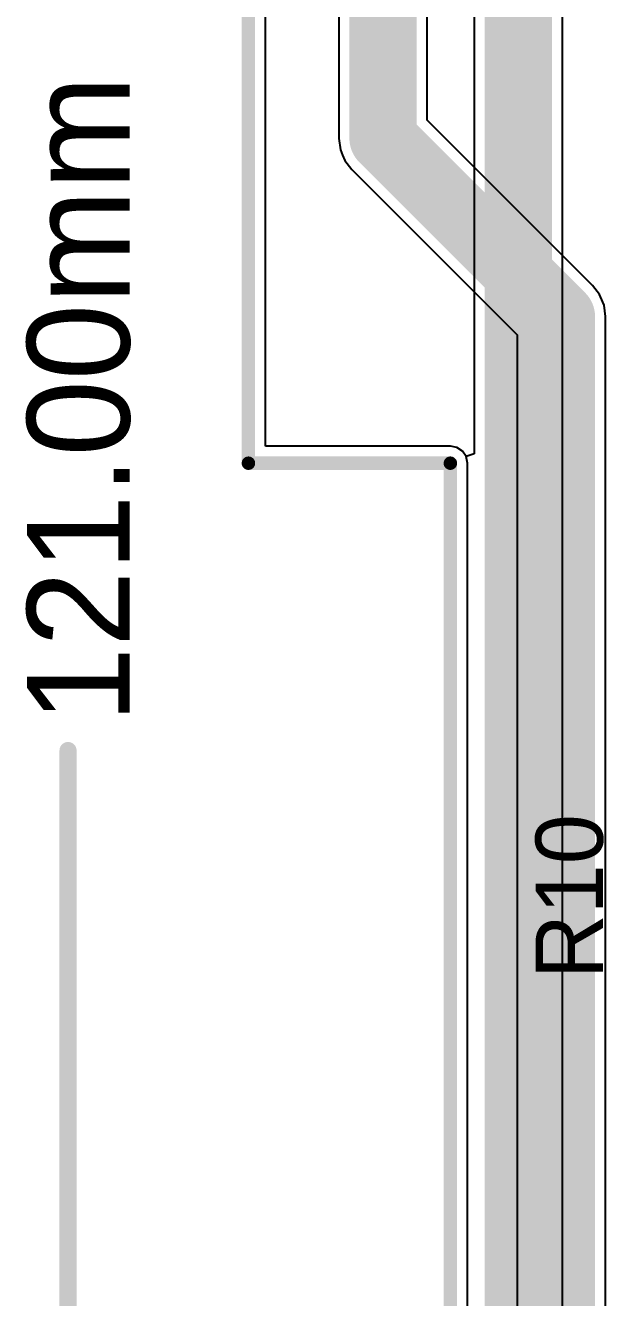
# Model space of a CAD drawing. Extents: x 10.58 to 11.54, y 9.91 to 15.27.
# Drawn here: x 10.578 to 10.917, y 12.153 to 12.898 of the extents above; entities that cross this region are included whole.
import ezdxf

# ---------------------------------------------------------------- set-up
doc = ezdxf.new("R2010")
doc.units = 0
for name, color, linetype in [('BOTTOMLAYER', 5, 'CONTINUOUS'), ('KEEPOUTLAYER', 6, 'CONTINUOUS'), ('TOPLAYER', 1, 'CONTINUOUS'), ('TOPOVERLAY', 2, 'CONTINUOUS')]:
    doc.layers.add(name, color=color, linetype=linetype)

msp = doc.modelspace()

# ---------------------------------------------------------------- linework, layer by layer
at = {"layer": 'BOTTOMLAYER'}
for p, q in [((10.718394, 12.651505), (10.718394, 14.576317)), ((10.840437, 13.253691), (10.840437, 12.646893)), ((10.89206, 10.876048), (10.89206, 13.253691)), ((10.826469, 12.651505), (10.718394, 12.651505)), ((10.830309, 12.650741), (10.826469, 12.651505)), ((10.833565, 12.648565), (10.830309, 12.650741)), ((10.835653, 12.645442), (10.833565, 12.648565)), ((10.840437, 12.646893), (10.835653, 12.645442))]:
    msp.add_line(p, q, dxfattribs=at)
at = {"layer": 'BOTTOMLAYER', "const_width": 0.03937}
msp.add_lwpolyline([(10.866248, 10.876048), (10.866248, 13.253691)], dxfattribs=at)
at = {"layer": 'KEEPOUTLAYER'}
for points, const_width in [([(10.708359, 12.641469), (10.708359, 14.586352)], 0.007874), ([(10.708359, 12.641469), (10.826469, 12.641469)], 0.007874), ([(10.826469, 10.338318), (10.826469, 12.641469)], 0.007874), ([(10.602847, 10.338318), (10.602847, 12.473279)], 0.01)]:
    msp.add_lwpolyline(points, dxfattribs=dict(at, const_width=const_width))
for points, const_width in [([(10.70639, 12.641469, 1), (10.710327, 12.641469, 1)], 0.003937), ([(10.70639, 12.641469, 1), (10.710327, 12.641469, 1)], 0.003937), ([(10.824501, 12.641469, 1), (10.828438, 12.641469, 1)], 0.003937), ([(10.824501, 12.641469, 1), (10.828438, 12.641469, 1)], 0.003937), ([(10.600347, 12.473279, 1), (10.605347, 12.473279, 1)], 0.005)]:
    msp.add_lwpolyline(points, format="xyb", close=True, dxfattribs=dict(at, const_width=const_width))
at = {"layer": 'TOPLAYER'}
for p, q in [((10.718394, 12.651505), (10.718394, 14.576317)), ((10.761288, 14.445014), (10.761288, 12.831628)), ((10.81291, 12.842319), (10.81291, 14.434323)), ((10.909681, 12.745549), (10.81291, 12.842319)), ((10.761288, 12.831628), (10.762167, 12.824948)), ((10.762167, 12.824948), (10.763457, 12.821835)), ((10.763457, 12.821835), (10.764746, 12.818722)), ((10.764746, 12.818722), (10.768848, 12.813377)), ((10.768848, 12.813377), (10.865618, 12.716606)), ((10.913783, 12.740203), (10.909681, 12.745549)), ((10.915606, 12.735801), (10.913783, 12.740203)), ((10.916362, 12.733978), (10.915606, 12.735801)), ((10.917241, 12.727297), (10.916362, 12.733978)), ((10.917241, 11.867508), (10.917241, 12.727297)), ((10.865618, 12.716606), (10.865618, 11.841697)), ((10.826469, 12.651505), (10.718394, 12.651505)), ((10.830309, 12.650741), (10.826469, 12.651505)), ((10.833565, 12.648565), (10.830309, 12.650741)), ((10.83574, 12.64531), (10.833565, 12.648565)), ((10.836504, 12.641469), (10.83574, 12.64531)), ((10.836504, 10.348354), (10.836504, 12.641469))]:
    msp.add_line(p, q, dxfattribs=at)
at = {"layer": 'TOPLAYER', "const_width": 0.03937}
for points in [[(10.787099, 12.831628), (10.787099, 14.445014)], [(10.787099, 12.831628), (10.89143, 12.727297)], [(10.89143, 11.841697), (10.89143, 12.727297)]]:
    msp.add_lwpolyline(points, dxfattribs=at)
at = {"layer": 'TOPLAYER', "const_width": 0.019685}
for points in [[(10.777257, 12.831628, 1), (10.796942, 12.831628, 1)], [(10.777257, 12.831628, 1), (10.796942, 12.831628, 1)], [(10.881587, 12.727297, 1), (10.901272, 12.727297, 1)], [(10.881587, 12.727297, 1), (10.901272, 12.727297, 1)]]:
    msp.add_lwpolyline(points, format="xyb", close=True, dxfattribs=at)

# ---------------------------------------------------------------- texts
at = {"layer": 'KEEPOUTLAYER'}
msp.add_text('121.00mm', height=0.06, rotation=90, dxfattribs=at).set_placement((10.638837, 12.489279))
at = {"layer": 'TOPOVERLAY'}
msp.add_text('R10', height=0.03937, rotation=90, dxfattribs=at).set_placement((10.915673, 12.339431))

doc.saveas('drawing.dxf')
